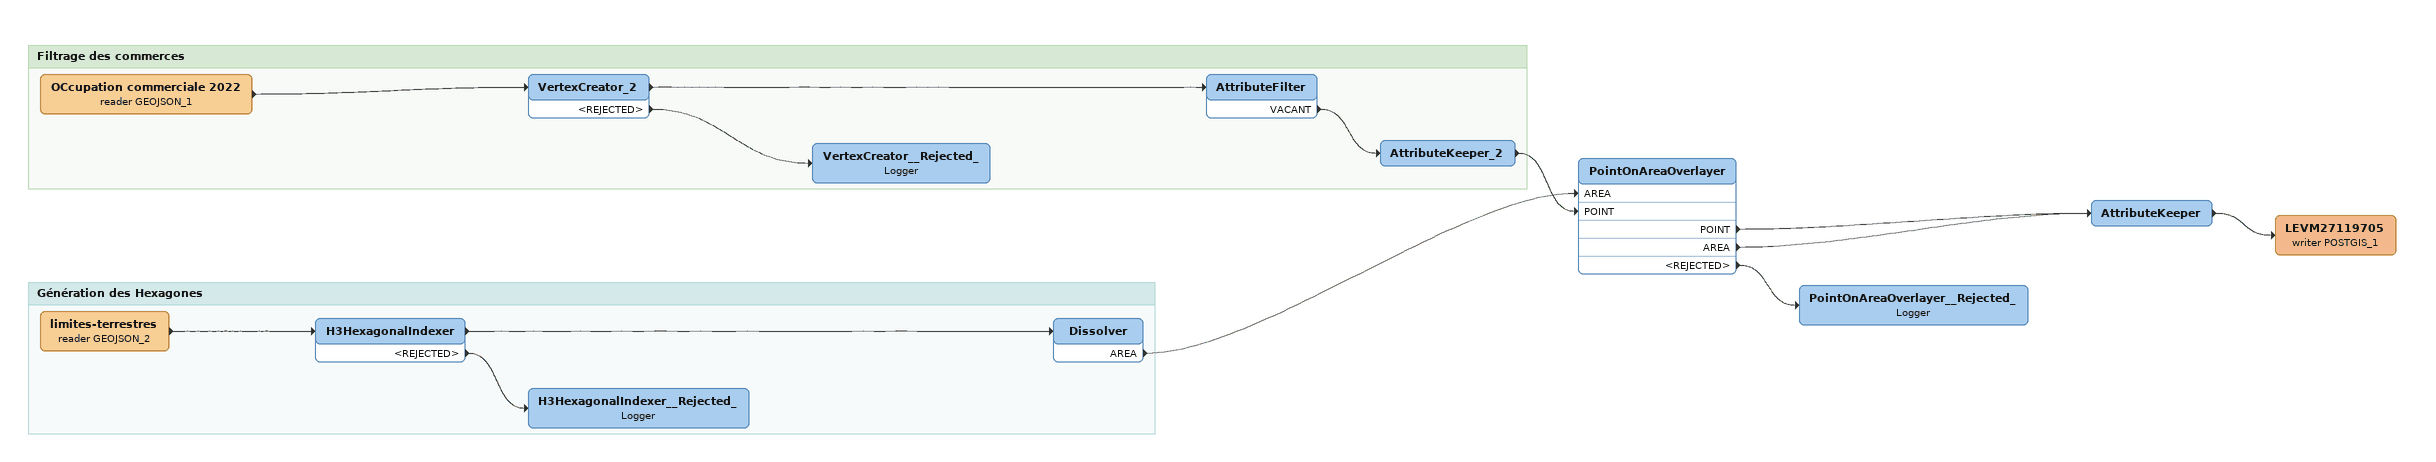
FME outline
PointOnAreaOverlayer
    POINT -> AttributeKeeper
    AREA -> AttributeKeeper
    <REJECTED> -> PointOnAreaOverlayer__Rejected_
AttributeKeeper
    -> LEVM27119705 (writer POSTGIS_1)
LEVM27119705 (writer POSTGIS_1)
PointOnAreaOverlayer__Rejected_: Logger

Bookmark: Filtrage des commerces
OCcupation commerciale 2022 (reader GEOJSON_1)
    -> VertexCreator_2
VertexCreator_2
    -> AttributeFilter
    <REJECTED> -> VertexCreator__Rejected_
AttributeFilter
    VACANT -> AttributeKeeper_2
AttributeKeeper_2
    -> PointOnAreaOverlayer [POINT]
VertexCreator__Rejected_: Logger

Bookmark: Génération des Hexagones
limites-terrestres (reader GEOJSON_2)
    -> H3HexagonalIndexer
H3HexagonalIndexer
    -> Dissolver
    <REJECTED> -> H3HexagonalIndexer__Rejected_
Dissolver
    AREA -> PointOnAreaOverlayer [AREA]
H3HexagonalIndexer__Rejected_: Logger
